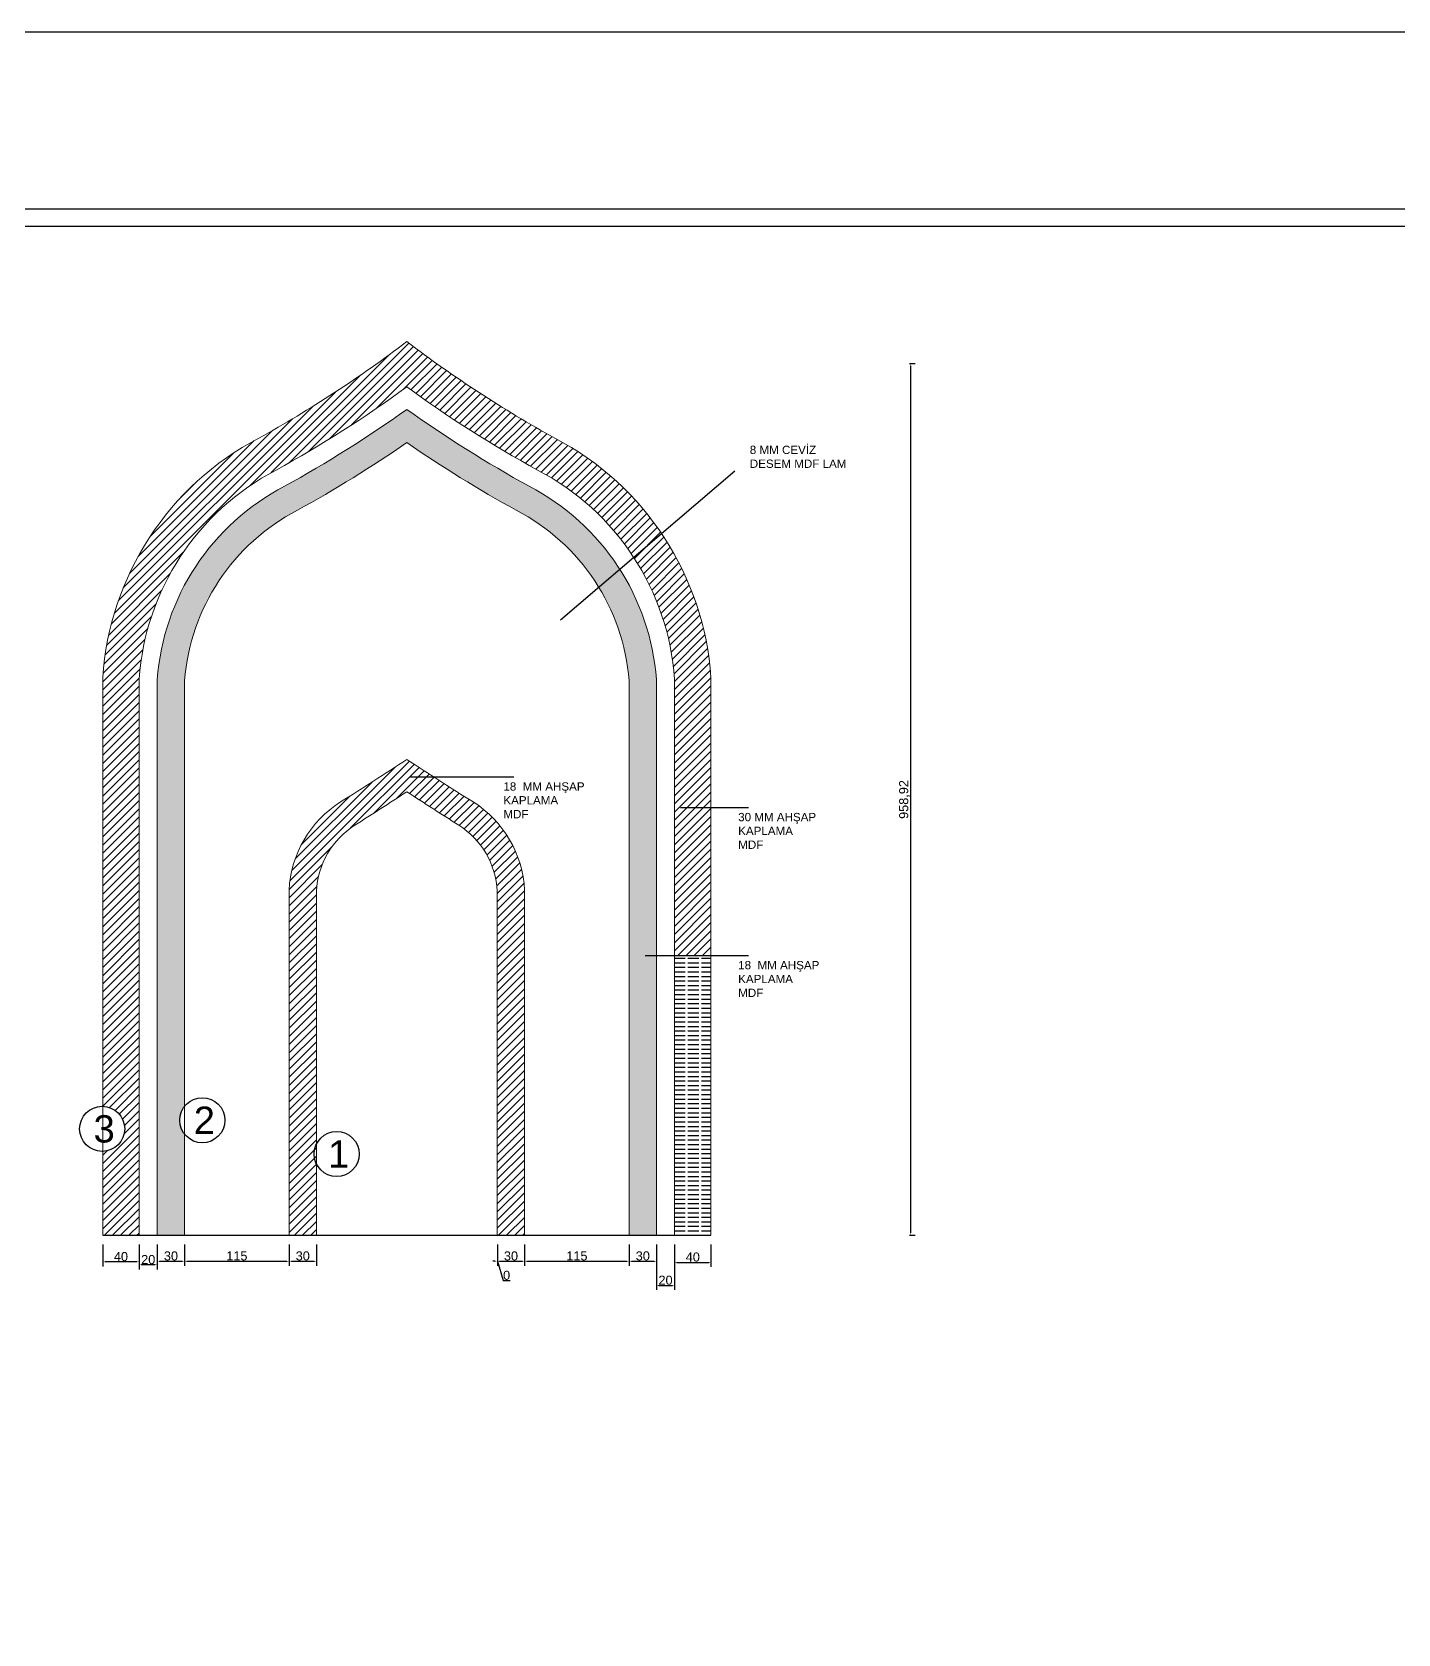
# Model space of a CAD drawing. Header units: metres. Extents: x 7064 to 15770, y 8440 to 11994.
# Drawn here: x 12765 to 14268, y 10232 to 11994 of the extents above; entities that cross this region are included whole.
import ezdxf

# ---------------------------------------------------------------- set-up
doc = ezdxf.new("R2010")
doc.units = ezdxf.units.M
doc.layers.add('AKM-DUVARLAR', color=6, linetype='Continuous', lineweight=60)
doc.layers.add('GÖRÜNÜŞ 015-O4M', color=125, linetype='Continuous', lineweight=15)
doc.layers.add('mahal liste', color=7, linetype='Continuous', lineweight=25, true_color=0xfa2e43)
doc.styles.get("Standard").update_dxf_attribs({"font": 'arial.ttf'})
doc.dimstyles.new('ISO-25', dxfattribs={"dimtxt": 10, "dimasz": 2.5, "dimexe": 5, "dimexo": 10, "dimtad": 1, "dimtxsty": 'Standard', "dimcen": 2.5, "dimadec": 0, "dimazin": 0, "dimtfac": 1, "dimtmove": 0, "dimatfit": 3, "dimfxl": 1, "dimarcsym": 0})
pattern_1 = [(0, (-2622.996, -639.884), (0, 5), [12, -3])]

# ---------------------------------------------------------------- blocks, each defined once
blk = doc.blocks.new('*D302')
at = {"color": 0, "lineweight": -2, "transparency": 16777216}
for p, q in [((13730.5, 11629.2), (13736.8, 11629.2)), ((13731.8, 11626.7), (13731.8, 10672.8)), ((13730.5, 10670.3), (13736.8, 10670.3))]:
    blk.add_line(p, q, dxfattribs=at)
at = {"color": 0, "transparency": 16777216}
for points in [[(13731.4, 11626.7), (13732.2, 11626.7), (13731.8, 11629.2)], [(13731.4, 10672.8), (13732.2, 10672.8), (13731.8, 10670.3)]]:
    blk.add_solid(points, dxfattribs=at)
at = {"layer": 'Defpoints', "color": 0, "transparency": 16777216}
for p in [(13720.5, 11629.2), (13720.5, 10670.3), (13731.8, 10670.3)]:
    blk.add_point(p, dxfattribs=at)
at = {"color": 0, "transparency": 16777216, "insert": (13725.2, 11149.7), "char_height": 10, "attachment_point": 5, "rotation": 90}
blk.add_mtext('958,92', dxfattribs=at)
blk = doc.blocks.new('*D304')
at = {"color": 0, "lineweight": -2, "transparency": 16777216}
for p, q in [((12903.3, 10660.3), (12903.3, 10636.7)), ((12933.3, 10660.3), (12933.3, 10636.7)), ((12905.8, 10641.7), (12930.8, 10641.7))]:
    blk.add_line(p, q, dxfattribs=at)
at = {"color": 0, "transparency": 16777216}
for points in [[(12905.8, 10642.1), (12905.8, 10641.3), (12903.3, 10641.7)], [(12930.8, 10642.1), (12930.8, 10641.3), (12933.3, 10641.7)]]:
    blk.add_solid(points, dxfattribs=at)
at = {"layer": 'Defpoints', "color": 0, "transparency": 16777216}
for p in [(12903.3, 10670.3), (12933.3, 10670.3), (12933.3, 10641.7)]:
    blk.add_point(p, dxfattribs=at)
at = {"color": 0, "transparency": 16777216, "insert": (12918.3, 10647.5), "char_height": 10, "attachment_point": 5}
blk.add_mtext('30', dxfattribs=at)
blk = doc.blocks.new('*D305')
at = {"color": 0, "lineweight": -2, "transparency": 16777216}
for p, q in [((12933.3, 10660.3), (12933.3, 10636.7)), ((13048.3, 10660.3), (13048.3, 10636.7)), ((12935.8, 10641.7), (13045.8, 10641.7))]:
    blk.add_line(p, q, dxfattribs=at)
at = {"color": 0, "transparency": 16777216}
for points in [[(12935.8, 10642.1), (12935.8, 10641.3), (12933.3, 10641.7)], [(13045.8, 10642.1), (13045.8, 10641.3), (13048.3, 10641.7)]]:
    blk.add_solid(points, dxfattribs=at)
at = {"layer": 'Defpoints', "color": 0, "transparency": 16777216}
for p in [(12933.3, 10670.3), (13048.3, 10670.3), (13048.3, 10641.7)]:
    blk.add_point(p, dxfattribs=at)
at = {"color": 0, "transparency": 16777216, "insert": (12990.8, 10647.5), "char_height": 10, "attachment_point": 5}
blk.add_mtext('115', dxfattribs=at)
blk = doc.blocks.new('*D306')
at = {"color": 0, "lineweight": -2, "transparency": 16777216}
for p, q in [((13048.3, 10660.3), (13048.3, 10636.7)), ((13078.3, 10660.3), (13078.3, 10636.7)), ((13050.8, 10641.7), (13075.8, 10641.7))]:
    blk.add_line(p, q, dxfattribs=at)
at = {"color": 0, "transparency": 16777216}
for points in [[(13050.8, 10642.1), (13050.8, 10641.3), (13048.3, 10641.7)], [(13075.8, 10642.1), (13075.8, 10641.3), (13078.3, 10641.7)]]:
    blk.add_solid(points, dxfattribs=at)
at = {"layer": 'Defpoints', "color": 0, "transparency": 16777216}
for p in [(13048.3, 10670.3), (13078.3, 10670.3), (13078.3, 10641.7)]:
    blk.add_point(p, dxfattribs=at)
at = {"color": 0, "transparency": 16777216, "insert": (13063.3, 10647.5), "char_height": 10, "attachment_point": 5}
blk.add_mtext('30', dxfattribs=at)
blk = doc.blocks.new('*D307')
at = {"color": 0, "lineweight": -2, "transparency": 16777216}
for p, q in [((13277.3, 10660.3), (13277.3, 10636.7)), ((13277.3, 10660.3), (13277.3, 10636.7)), ((13274.8, 10641.7), (13272.3, 10641.7)), ((13277.3, 10641.7), (13283.6, 10620.5)), ((13279.8, 10641.7), (13282.3, 10641.7)), ((13283.6, 10620.5), (13291.4, 10620.5))]:
    blk.add_line(p, q, dxfattribs=at)
at = {"color": 0, "transparency": 16777216}
for points in [[(13274.8, 10642.1), (13274.8, 10641.3), (13277.3, 10641.7)], [(13279.8, 10642.1), (13279.8, 10641.3), (13277.3, 10641.7)]]:
    blk.add_solid(points, dxfattribs=at)
at = {"layer": 'Defpoints', "color": 0, "transparency": 16777216}
for p in [(13277.3, 10670.3), (13277.3, 10670.3), (13277.3, 10641.7)]:
    blk.add_point(p, dxfattribs=at)
at = {"color": 0, "transparency": 16777216, "insert": (13287.5, 10626.2), "char_height": 10, "attachment_point": 5}
blk.add_mtext('0', dxfattribs=at)
blk = doc.blocks.new('*D308')
at = {"color": 0, "lineweight": -2, "transparency": 16777216}
for p, q in [((13277.3, 10660.3), (13277.3, 10636.7)), ((13307.3, 10660.3), (13307.3, 10636.7)), ((13279.8, 10641.7), (13304.8, 10641.7))]:
    blk.add_line(p, q, dxfattribs=at)
at = {"color": 0, "transparency": 16777216}
for points in [[(13279.8, 10642.1), (13279.8, 10641.3), (13277.3, 10641.7)], [(13304.8, 10642.1), (13304.8, 10641.3), (13307.3, 10641.7)]]:
    blk.add_solid(points, dxfattribs=at)
at = {"layer": 'Defpoints', "color": 0, "transparency": 16777216}
for p in [(13277.3, 10670.3), (13307.3, 10670.3), (13307.3, 10641.7)]:
    blk.add_point(p, dxfattribs=at)
at = {"color": 0, "transparency": 16777216, "insert": (13292.3, 10647.5), "char_height": 10, "attachment_point": 5}
blk.add_mtext('30', dxfattribs=at)
blk = doc.blocks.new('*D309')
at = {"color": 0, "lineweight": -2, "transparency": 16777216}
for p, q in [((13307.3, 10660.3), (13307.3, 10636.7)), ((13422.3, 10660.3), (13422.3, 10636.7)), ((13309.8, 10641.7), (13419.8, 10641.7))]:
    blk.add_line(p, q, dxfattribs=at)
at = {"color": 0, "transparency": 16777216}
for points in [[(13309.8, 10642.1), (13309.8, 10641.3), (13307.3, 10641.7)], [(13419.8, 10642.1), (13419.8, 10641.3), (13422.3, 10641.7)]]:
    blk.add_solid(points, dxfattribs=at)
at = {"layer": 'Defpoints', "color": 0, "transparency": 16777216}
for p in [(13307.3, 10670.3), (13422.3, 10670.3), (13422.3, 10641.7)]:
    blk.add_point(p, dxfattribs=at)
at = {"color": 0, "transparency": 16777216, "insert": (13364.8, 10647.5), "char_height": 10, "attachment_point": 5}
blk.add_mtext('115', dxfattribs=at)
blk = doc.blocks.new('*D310')
at = {"color": 0, "lineweight": -2, "transparency": 16777216}
for p, q in [((13422.3, 10660.3), (13422.3, 10636.7)), ((13452.3, 10660.3), (13452.3, 10636.7)), ((13424.8, 10641.7), (13449.8, 10641.7))]:
    blk.add_line(p, q, dxfattribs=at)
at = {"color": 0, "transparency": 16777216}
for points in [[(13424.8, 10642.1), (13424.8, 10641.3), (13422.3, 10641.7)], [(13449.8, 10642.1), (13449.8, 10641.3), (13452.3, 10641.7)]]:
    blk.add_solid(points, dxfattribs=at)
at = {"layer": 'Defpoints', "color": 0, "transparency": 16777216}
for p in [(13422.3, 10670.3), (13452.3, 10670.3), (13452.3, 10641.7)]:
    blk.add_point(p, dxfattribs=at)
at = {"color": 0, "transparency": 16777216, "insert": (13437.3, 10647.5), "char_height": 10, "attachment_point": 5}
blk.add_mtext('30', dxfattribs=at)
blk = doc.blocks.new('*D311')
at = {"color": 0, "lineweight": -2, "transparency": 16777216}
for p, q in [((13452.3, 10660.3), (13452.3, 10610.1)), ((13472.3, 10660.3), (13472.3, 10610.1)), ((13454.8, 10615.1), (13469.8, 10615.1))]:
    blk.add_line(p, q, dxfattribs=at)
at = {"color": 0, "transparency": 16777216}
for points in [[(13454.8, 10615.5), (13454.8, 10614.6), (13452.3, 10615.1)], [(13469.8, 10615.5), (13469.8, 10614.6), (13472.3, 10615.1)]]:
    blk.add_solid(points, dxfattribs=at)
at = {"layer": 'Defpoints', "color": 0, "transparency": 16777216}
for p in [(13452.3, 10670.3), (13472.3, 10670.3), (13472.3, 10615.1)]:
    blk.add_point(p, dxfattribs=at)
at = {"color": 0, "transparency": 16777216, "insert": (13462.3, 10620.8), "char_height": 10, "attachment_point": 5}
blk.add_mtext('20', dxfattribs=at)
blk = doc.blocks.new('*D312')
at = {"color": 0, "lineweight": -2, "transparency": 16777216}
for p, q in [((13472.3, 10660.3), (13472.3, 10635.5)), ((13512.3, 10660.3), (13512.3, 10635.5)), ((13474.8, 10640.5), (13509.8, 10640.5))]:
    blk.add_line(p, q, dxfattribs=at)
at = {"color": 0, "transparency": 16777216}
for points in [[(13474.8, 10641), (13474.8, 10640.1), (13472.3, 10640.5)], [(13509.8, 10641), (13509.8, 10640.1), (13512.3, 10640.5)]]:
    blk.add_solid(points, dxfattribs=at)
at = {"layer": 'Defpoints', "color": 0, "transparency": 16777216}
for p in [(13472.3, 10670.3), (13512.3, 10670.3), (13512.3, 10640.5)]:
    blk.add_point(p, dxfattribs=at)
at = {"color": 0, "transparency": 16777216, "insert": (13492.3, 10646.3), "char_height": 10, "attachment_point": 5}
blk.add_mtext('40', dxfattribs=at)
blk = doc.blocks.new('*D313')
at = {"color": 0, "lineweight": -2, "transparency": 16777216}
for p, q in [((12883.3, 10660.3), (12883.3, 10632.8)), ((12903.3, 10660.3), (12903.3, 10632.8)), ((12900.8, 10637.8), (12885.8, 10637.8))]:
    blk.add_line(p, q, dxfattribs=at)
at = {"color": 0, "transparency": 16777216}
for points in [[(12885.8, 10638.2), (12885.8, 10637.3), (12883.3, 10637.8)], [(12900.8, 10638.2), (12900.8, 10637.3), (12903.3, 10637.8)]]:
    blk.add_solid(points, dxfattribs=at)
at = {"layer": 'Defpoints', "color": 0, "transparency": 16777216}
for p in [(12883.3, 10670.3), (12903.3, 10670.3), (12883.3, 10637.8)]:
    blk.add_point(p, dxfattribs=at)
at = {"color": 0, "transparency": 16777216, "insert": (12893.3, 10643.5), "char_height": 10, "attachment_point": 5}
blk.add_mtext('20', dxfattribs=at)
blk = doc.blocks.new('*D314')
at = {"color": 0, "lineweight": -2, "transparency": 16777216}
for p, q in [((12843.3, 10660.3), (12843.3, 10636)), ((12883.3, 10660.3), (12883.3, 10636)), ((12880.8, 10641), (12845.8, 10641))]:
    blk.add_line(p, q, dxfattribs=at)
at = {"color": 0, "transparency": 16777216}
for points in [[(12845.8, 10641.5), (12845.8, 10640.6), (12843.3, 10641)], [(12880.8, 10641.5), (12880.8, 10640.6), (12883.3, 10641)]]:
    blk.add_solid(points, dxfattribs=at)
at = {"layer": 'Defpoints', "color": 0, "transparency": 16777216}
for p in [(12843.3, 10670.3), (12883.3, 10670.3), (12843.3, 10641)]:
    blk.add_point(p, dxfattribs=at)
at = {"color": 0, "transparency": 16777216, "insert": (12863.3, 10646.8), "char_height": 10, "attachment_point": 5}
blk.add_mtext('40', dxfattribs=at)

msp = doc.modelspace()

# ---------------------------------------------------------------- hatches: boundary and pattern name
at = {"true_color": 0x136734}
h = msp.add_hatch(dxfattribs=at)
h.set_pattern_fill('ANSI31', color=116, scale=2)
h.set_pattern_definition([(45, (-2622.996, -639.884), (-4.490128, 4.490128), [])])
h.paths.add_polyline_path([(13321.612, 11512.019, -0.26069291), (13472.252, 11282.255), (13472.252, 10977.937), (13512.252, 10977.937), (13512.252, 11283.615, 0.26148235), (13340.545, 11547.258, -0.03651677), (13177.753, 11653.439, -0.03651585), (13014.963, 11547.259, 0.261628), (12843.254, 11283.613), (12843.254, 10812.13, -0.40668269), (12867.428, 10787.324, -0.40668269), (12843.254, 10762.519), (12843.254, 10670.266), (12883.254, 10670.266), (12883.254, 11282.259, -0.26084809), (13033.891, 11512.018, 0.03109323), (13177.753, 11603.574, 0.03109303)])
at = {"true_color": 0xf26722}
h = msp.add_hatch(dxfattribs=at)
h.set_pattern_fill('ACAD_ISO02W100', color=30)
h.set_pattern_definition(pattern_1)
h.paths.add_polyline_path([(13422.252, 11280.411), (13422.252, 10670.266), (13452.252, 10670.266), (13452.252, 11281.539, 0.26022933), (13312.159, 11494.393, -0.02853254), (13177.753, 11578.935, -0.02853331), (13043.341, 11494.39, 0.26039), (12903.254, 11281.546), (12903.254, 10670.266), (12933.254, 10670.266), (12933.254, 10781.569, -0.16689438), (12928.02, 10796.812, -0.16689438), (12933.254, 10812.055), (12933.254, 11280.423, -0.25959076), (13057.497, 11467.937, 0.02486664), (13177.753, 11542.308, 0.02486501), (13297.998, 11467.942, -0.25942067)])
at = {"true_color": 0x136734}
h = msp.add_hatch(dxfattribs=at)
h.set_pattern_fill('ANSI31', color=116, scale=2)
h.set_pattern_definition([(45, (-5234.201, -29.645), (-4.490128, 4.490128), [])])
h.paths.add_polyline_path([(13233.64, 11122.305, -0.24500242), (13277.252, 11049.167), (13277.252, 10670.266), (13307.252, 10670.266), (13307.252, 11049.964, 0.24383123), (13250.622, 11147.068, -0.00708849), (13177.753, 11193.694, -0.00709056), (13104.858, 11147.053, 0.24407477), (13048.254, 11049.994), (13048.254, 10670.266), (13078.254, 10670.266), (13078.254, 11049.204, -0.24502449), (13121.757, 11122.238, 0.00549782), (13177.753, 11158.278, 0.00548768)])
h = msp.add_hatch(dxfattribs=at)
h.set_pattern_fill('ACAD_ISO02W100', color=116)
h.set_pattern_definition(pattern_1)
h.paths.add_polyline_path([(13512.252, 10977.937), (13472.252, 10977.937), (13472.252, 10670.266), (13512.252, 10670.266)])

# ---------------------------------------------------------------- linework, layer by layer
at = {"color": 0}
for p, q in [((13346.89, 11347.392), (13538.519, 11511.171)), ((13181.778, 11174.534), (13295.446, 11174.534)), ((13478.854, 11140.869), (13553.711, 11140.869)), ((13440.042, 10977.937), (13553.711, 10977.937)), ((13078.254, 10670.266), (13277.252, 10670.266))]:
    msp.add_line(p, q, dxfattribs=at)
msp.add_lwpolyline([(7063.944, 8440.111), (15770.364, 8440.111), (15770.364, 11994.02), (7063.944, 11994.02)], close=True, dxfattribs=at)
at = {"color": 253}
for points in [[(10616.69, 11799.422), (15620.221, 11799.422), (15620.221, 9223.147), (10616.69, 9223.147)], [(10635.774, 11780.339), (15620.221, 11780.339), (15620.221, 9242.23), (10635.774, 9242.23)]]:
    msp.add_lwpolyline(points, close=True, dxfattribs=at)
at = {"color": 240, "true_color": 0xed1f24}
for centre in [(12952.834, 10796.812), (12842.614, 10787.324), (13100.619, 10759.686)]:
    msp.add_circle(centre, 24.814, dxfattribs=at)
at = {"layer": 'GÖRÜNÜŞ 015-O4M', "color": 0}
for p, q in [((13078.254, 10670.266), (13078.254, 11049.48)), ((13277.252, 11049.445), (13277.252, 10670.266))]:
    msp.add_line(p, q, dxfattribs=at)
for points in [[(13512.252, 10670.266), (13512.252, 11283.615, 0.26148235), (13340.545, 11547.258, -0.03651677), (13177.753, 11653.439, -0.03651585), (13014.963, 11547.259, 0.261628), (12843.254, 11283.613), (12843.254, 10670.266)], [(13472.252, 10670.266), (13472.252, 11282.255, 0.26069291), (13321.612, 11512.019, -0.03109303), (13177.753, 11603.574, -0.03109323), (13033.891, 11512.018, 0.26084809), (12883.254, 11282.259), (12883.254, 10670.266)], [(13452.252, 10670.266), (13452.252, 11281.539, 0.26022933), (13312.159, 11494.393, -0.02853254), (13177.753, 11578.935, -0.02853331), (13043.341, 11494.39, 0.26039), (12903.254, 11281.546), (12903.254, 10670.266)], [(13422.252, 10670.266), (13422.252, 11280.411, 0.25942067), (13297.998, 11467.942, -0.02486501), (13177.753, 11542.308, -0.02486664), (13057.497, 11467.937, 0.25959076), (12933.254, 11280.423), (12933.254, 10670.266)], [(13048.254, 10670.266), (13048.254, 11049.994, -0.24407477), (13104.858, 11147.053, 0.00709056), (13177.753, 11193.694, 0.00708849), (13250.622, 11147.068, -0.24383123), (13307.252, 11049.964), (13307.252, 10670.266)]]:
    msp.add_lwpolyline(points, format="xyb", dxfattribs=at)
for centre, radius, start, end in [((11510.989, 13686.447), 3028.158, 302.108608, 303.395942), ((14844.436, 13686.226), 3027.929, 236.603024, 237.889791), ((13170.049, 11043.999), 91.943, 122.53813, 176.918225), ((13185.295, 11043.905), 92.107, 3.110147, 57.433428)]:
    msp.add_arc(centre, radius, start, end, dxfattribs=at)
at = {"layer": 'mahal liste', "color": 0}
for p, q in [((12843.254, 10670.266), (13078.254, 10670.266)), ((13277.252, 10670.266), (13512.252, 10670.266))]:
    msp.add_line(p, q, dxfattribs=at)

# ---------------------------------------------------------------- texts
at = {"color": 240, "true_color": 0xed1f24, "char_height": 30.011, "attachment_point": 1}
for s, insert in [('2', (12943.406, 10811.849)), ('3', (12833.186, 10802.362)), ('1', (13091.191, 10774.724))]:
    msp.add_mtext_dynamic_manual_height_columns(s, width=54.90236, gutter_width=1.562, heights=[0], dxfattribs=dict(at, insert=insert))
at = {"layer": 'AKM-DUVARLAR', "color": 0, "char_height": 9.12942, "attachment_point": 1}
for s, insert in [('8 MM CEVİZ DESEM MDF LAM', (13554.994, 11538.901)), ('18  MM AHŞAP KAPLAMA\\PMDF', (13283.962, 11168.615)), ('30 MM AHŞAP KAPLAMA\\PMDF', (13542.226, 11134.95)), ('18  MM AHŞAP KAPLAMA\\PMDF', (13542.226, 10972.018))]:
    msp.add_mtext_dynamic_manual_height_columns(s, width=111.2095, gutter_width=1.016, heights=[0], dxfattribs=dict(at, insert=insert))

# ---------------------------------------------------------------- dimensions: what is measured, and where the dimension line sits
at = {"color": 0}
dim = msp.add_linear_dim(base=(13731.791, 10670.266), p1=(13720.529, 11629.19), p2=(13720.529, 10670.266), angle=90, dimstyle='ISO-25', dxfattribs=at)
dim.commit()
dim.dimension.update_dxf_attribs({"geometry": '*D302', "text_midpoint": (13725.156, 11149.728)})
for base, p1, p2, picture, middle in [((12843.254, 10641.047), (12883.254, 10670.266), (12843.254, 10670.266), '*D314', (12863.254, 10646.778)), ((12883.254, 10637.758), (12903.254, 10670.266), (12883.254, 10670.266), '*D313', (12893.254, 10643.489)), ((13472.252, 10615.062), (13452.252, 10670.266), (13472.252, 10670.266), '*D311', (13462.252, 10620.793)), ((13512.252, 10640.536), (13472.252, 10670.266), (13512.252, 10670.266), '*D312', (13492.252, 10646.267))]:
    dim = msp.add_linear_dim(base=base, p1=p1, p2=p2, dimstyle='ISO-25', dxfattribs=at)
    dim.commit()
    dim.dimension.update_dxf_attribs({"geometry": picture, "text_midpoint": middle})
for base, p1, p2, picture, middle in [((12933.254, 10641.723), (12903.254, 10670.266), (12933.254, 10670.266), '*D304', (12918.254, 10647.457)), ((13048.254, 10641.723), (12933.254, 10670.266), (13048.254, 10670.266), '*D305', (12990.754, 10647.454)), ((13078.254, 10641.723), (13048.254, 10670.266), (13078.254, 10670.266), '*D306', (13063.254, 10647.457)), ((13277.252066334, 10641.723185443), (13277.252066334, 10670.26569248), (13277.252066334, 10670.26569248), '*D307', (13284.253473223, 10626.199225688)), ((13307.252, 10641.723), (13277.252, 10670.266), (13307.252, 10670.266), '*D308', (13292.252, 10647.457)), ((13422.252, 10641.723), (13307.252, 10670.266), (13422.252, 10670.266), '*D309', (13364.752, 10647.454)), ((13452.252, 10641.723), (13422.252, 10670.266), (13452.252, 10670.266), '*D310', (13437.252, 10647.457))]:
    dim = msp.add_linear_dim(base=base, p1=p1, p2=p2, dimstyle='ISO-25', override={"dimtmove": 1}, dxfattribs=at)
    dim.commit()
    dim.dimension.update_dxf_attribs({"geometry": picture, "text_midpoint": middle})

doc.saveas('drawing.dxf')
